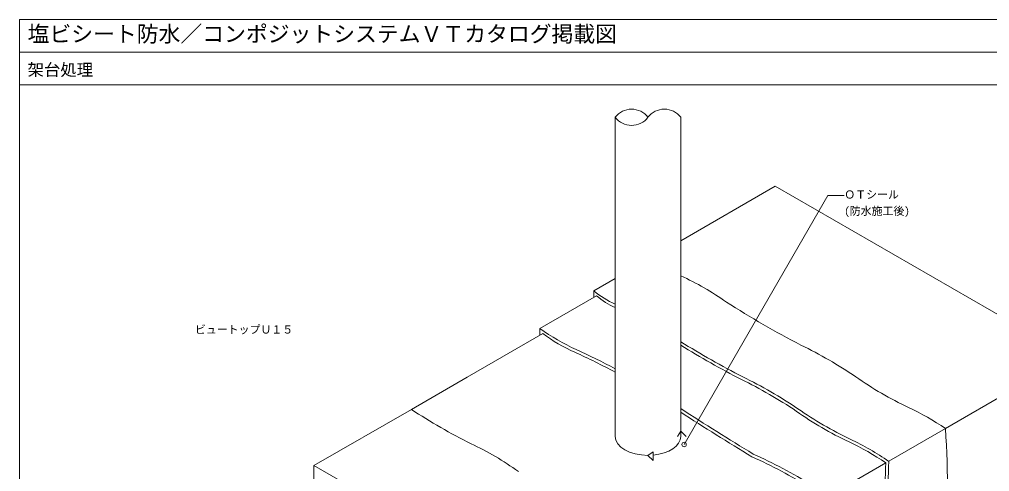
# Model space of a CAD drawing. Units: millimetres, scale not verified. Extents: x -690 to 690, y -477 to 478.
# Drawn here: x -690 to 199, y 63 to 478 of the extents above; entities that cross this region are included whole.
import ezdxf
from ezdxf.enums import TextEntityAlignment as Align

# ---------------------------------------------------------------- set-up
doc = ezdxf.new("R2010")
doc.units = ezdxf.units.MM
doc.header["$LTSCALE"] = 2
for name, color, linetype, lineweight in [('0-0_0', 7, 'Continuous', 18), ('0-1_WAKU', 7, 'Continuous', 18), ('0-2_KUTAI', 3, 'Continuous', 18), ('0-3_BOUSUI', 1, 'Continuous', 18), ('0-4_MOJI', 7, 'Continuous', 18), ('0-6_KANAMONO', 4, 'Continuous', 18)]:
    doc.layers.add(name, color=color, linetype=linetype, lineweight=lineweight)
doc.styles.add('ＭＳ ゴシック', font='')
doc.styles.get('ＭＳ ゴシック').set_extended_font_data('MS Gothic')

msp = doc.modelspace()

# ---------------------------------------------------------------- linework, layer by layer
at = {"layer": '0-0_0'}
msp.add_line((-689.968, 447.522), (690.032, 447.522), dxfattribs=at)
at = {"layer": '0-1_WAKU'}
for points in [[(690.032, 417.522), (-689.968, 417.522), (-689.968, 477.522), (690.032, 477.522)], [(-689.968, -477.478), (690.032, -477.478), (690.032, 477.522), (-689.968, 477.522)]]:
    msp.add_lwpolyline(points, close=True, dxfattribs=at)
at = {"layer": '0-2_KUTAI'}
msp.add_line((-330.94, 120.19), (-420.141, 68.69), dxfattribs=at)
msp.add_lwpolyline([(-420.141, -131.31), (-420.141, 68.69), (-160.333, -81.31)], dxfattribs=at)
at = {"layer": '0-3_BOUSUI'}
for p, q in [((-84.178, 274.658), (2.48, 324.69)), ((272.68, 168.69), (2.48, 324.69)), ((-163.84, 228.665), (-144.178, 240.017)), ((-213.204, 194.165), (-161.242, 224.165)), ((-163.84, 228.665), (-163.84, 222.665)), ((-213.204, 194.165), (-213.204, 188.165)), ((158.321, 102.665), (272.68, 168.69)), ((106.36, 72.665), (158.321, 102.665)), ((51.8, 41.165), (103.762, 71.165))]:
    msp.add_line(p, q, dxfattribs=at)
for points in [[(-210.606, 189.665), (-279.888, 149.665), (-330.94, 120.19)], [(-79.178, 95.338), (-84.178, 100.338), (-87.144, 95.338)]]:
    msp.add_lwpolyline(points, dxfattribs=at)
msp.add_lwpolyline([(-114.178, 78.017), (-109.381, 73.221), (-109.381, 81.221)], close=True, dxfattribs=at)
for centre, radius, start, end in [((-189.926, 9.89), 255.547, 54.73465, 65.55548), ((-96.72, 314.844), 109.233, 232.08681, 244.24904), ((-113.148, 281.469), 74.812, 229.99365, 245.49505), ((401.981, 909.327), 821.367, 237.24796, 242.75204), ((-91.983, 365.198), 209.634, 234.67263, 245.17695), ((-117.088, 316.183), 157.329, 233.52952, 245.99299), ((347.421, 877.827), 818.669, 238.1838, 242.75023), ((347.421, 877.827), 821.367, 238.30051, 242.75204), ((-164.753, -209.28), 432.667, 56.14874, 63.85126), ((-419.781, -356.981), 580.76, 61.66956, 65.73327), ((-419.781, -356.981), 583.464, 61.81262, 65.73388), ((-219.313, -240.78), 432.667, 56.14874, 63.85126), ((-219.313, -240.78), 435.365, 56.14421, 63.84785), ((258.363, 407.175), 315.085, 234.69344, 244.8649), ((-29.585, 579.04), 548.961, 236.7046, 243.2954), ((1620.182, 2768.51), 3148.824, 237.22995, 238.65743), ((1620.182, 2768.51), 3151.597, 237.2624, 238.66057), ((203.803, 375.675), 315.085, 234.69344, 244.8649), ((203.803, 375.675), 312.387, 234.68717, 244.86639), ((10.292, -117.765), 265.522, 56.1168, 64.51752), ((-802.605, 40.636), 962.926, 356.4671, 3.69342), ((-44.267, -149.265), 265.522, 56.1168, 64.51752), ((-44.267, -149.265), 268.22, 55.78232, 64.51927), ((-383.208, -143.468), 255.547, 53.95013, 65.26535), ((-217.248, -364.096), 483.356, 58.65157, 65.784), ((-217.248, -364.096), 486.13, 58.65234, 65.76362), ((368.674, 53.183), 265.522, 176.1168, 184.51752), ((368.674, 53.183), 262.823, 175.77891, 184.51574)]:
    msp.add_arc(centre, radius, start, end, dxfattribs=at)
at = {"layer": '0-4_MOJI'}
for q in [(-81.053, 87.967), (65.663, 316.105)]:
    msp.add_line((50.663, 316.105), q, dxfattribs=at)
msp.add_circle((-81.053, 87.967), 2, dxfattribs=at)
at = {"layer": '0-6_KANAMONO'}
for p, q in [((-144.178, 95.338), (-144.178, 387.838)), ((-84.178, 95.338), (-84.178, 387.838))]:
    msp.add_line(p, q, dxfattribs=at)
for centre, start, end in [((-129.178, 376.513), 37.05133, 142.94867), ((-99.178, 376.513), 37.05133, 142.94867), ((-129.178, 399.162), 217.05133, 322.94867)]:
    msp.add_arc(centre, 18.795, start, end, dxfattribs=at)
for start_param, end_param in [(6.2831853, 7.8539816), (1.7313718, 3.1415927)]:
    msp.add_ellipse((-114.178, 95.338), major_axis=(-30, 0), ratio=0.57735, start_param=start_param, end_param=end_param, dxfattribs=at)

# ---------------------------------------------------------------- texts
at = {"layer": '0-1_WAKU', "style": 'ＭＳ ゴシック'}
for s, height, p in [('塩ビシート防水／コンポジットシステムＶＴカタログ掲載図', 14.66, (-682.468, 452.522)), ('架台処理', 11, (-682.468, 422.522))]:
    msp.add_text(s, height=height, dxfattribs=at).set_placement(p, align=Align.BOTTOM_LEFT)
at = {"layer": '0-4_MOJI', "style": 'ＭＳ ゴシック'}
for s, p in [('ＯＴシール', (65.663, 311.105)), ('(防水施工後)', (65.663, 296.105)), ('ビュートップＵ１５', (-529.17, 187.429))]:
    msp.add_text(s, height=7.331, dxfattribs=at).set_placement(p, align=Align.BOTTOM_LEFT)

doc.saveas('drawing.dxf')
